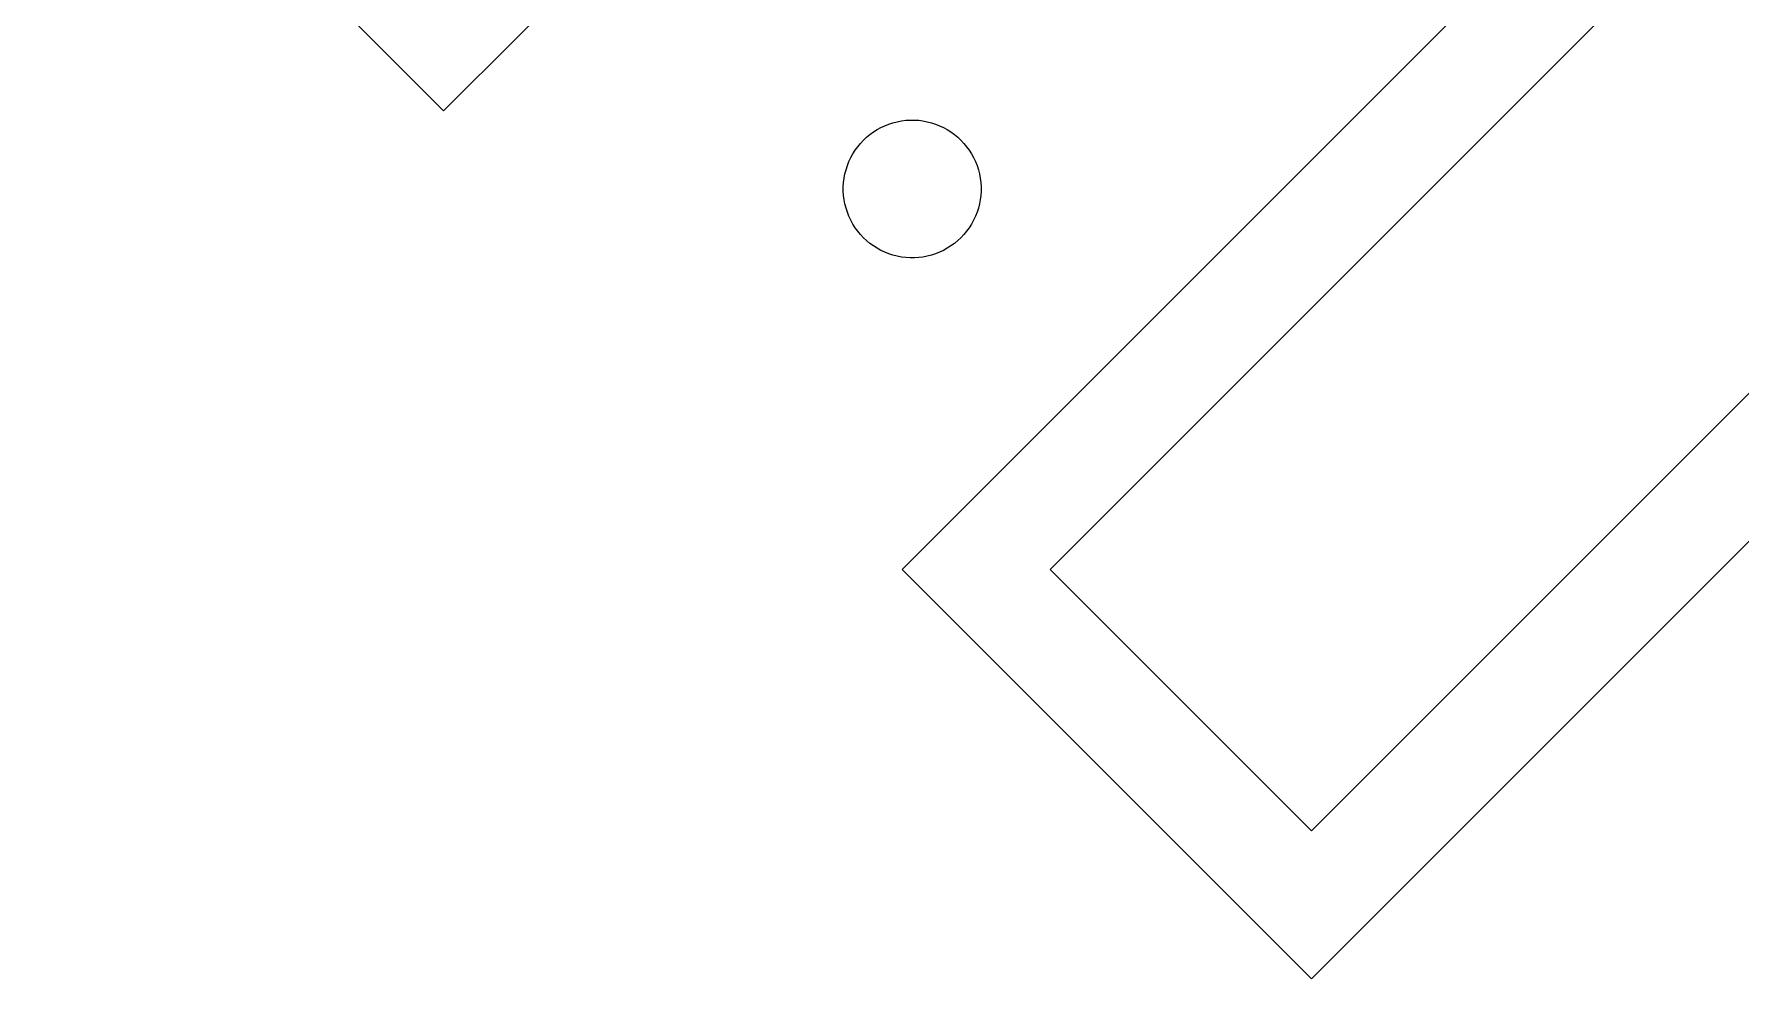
# Model space of a CAD drawing. Extents: x -16500 to 16500, y -16500 to 16500.
# Drawn here: x 607 to 3703, y 2181 to 3895 of the extents above; entities that cross this region are included whole.
import ezdxf

# ---------------------------------------------------------------- set-up
doc = ezdxf.new("R2010")
doc.units = 0
doc.header["$MEASUREMENT"] = 0
doc.layers.add('Top', color=1, linetype='Continuous')
doc.layers.add('Via', color=100, linetype='Continuous')

msp = doc.modelspace()

# ---------------------------------------------------------------- linework, layer by layer
at = {"layer": 'Top'}
for points in [[(2181.424, 2923.887), (7019.069, 7761.531), (6660.703, 8626.703), (7236.531, 10016.875), (8626.703, 10592.703), (10016.875, 10016.875), (10592.703, 8626.703), (10016.875, 7236.531), (8626.703, 6660.703), (7761.531, 7019.069), (2923.887, 2181.424)], [(2450.125, 2923.887), (2923.887, 2450.125), (6962.174, 6488.412), (6962.174, 6488.412), (7473.412, 6999.65), (6999.65, 7473.412), (6488.412, 6962.174), (6488.412, 6962.174)]]:
    msp.add_lwpolyline(points, close=True, dxfattribs=at)
msp.add_lwpolyline([(1585.964, 3991.524), (1483.872, 3889.432), (1483.872, 3889.432), (1349.875, 3755.436), (607.413, 4497.898)], dxfattribs=at)
at = {"layer": 'Via'}
msp.add_lwpolyline([(2195.883, 3489.084), (2188.046, 3489.578), (2180.255, 3490.562), (2172.541, 3492.033), (2164.935, 3493.986), (2157.467, 3496.413), (2150.166, 3499.303), (2143.06, 3502.647), (2136.179, 3506.43), (2129.549, 3510.638), (2123.196, 3515.253), (2117.145, 3520.259), (2111.421, 3525.634), (2106.045, 3531.359), (2101.04, 3537.409), (2096.424, 3543.762), (2092.216, 3550.393), (2088.433, 3557.274), (2085.09, 3564.379), (2082.199, 3571.681), (2079.773, 3579.149), (2077.82, 3586.755), (2076.348, 3594.468), (2075.364, 3602.259), (2074.871, 3610.096), (2074.871, 3617.949), (2075.364, 3625.786), (2076.348, 3633.577), (2077.82, 3641.291), (2079.773, 3648.897), (2082.199, 3656.365), (2085.09, 3663.666), (2088.433, 3670.772), (2092.216, 3677.653), (2096.424, 3684.283), (2101.04, 3690.636), (2106.045, 3696.687), (2111.421, 3702.411), (2117.145, 3707.787), (2123.196, 3712.792), (2129.549, 3717.408), (2136.179, 3721.616), (2143.06, 3725.399), (2150.166, 3728.742), (2157.467, 3731.633), (2164.935, 3734.059), (2172.541, 3736.012), (2180.255, 3737.484), (2188.046, 3738.468), (2195.883, 3738.961), (2203.736, 3738.961), (2211.573, 3738.468), (2219.364, 3737.484), (2227.077, 3736.012), (2234.683, 3734.059), (2242.151, 3731.633), (2249.453, 3728.742), (2256.558, 3725.399), (2263.439, 3721.616), (2270.07, 3717.408), (2276.423, 3712.792), (2282.473, 3707.787), (2288.198, 3702.411), (2293.573, 3696.687), (2298.579, 3690.636), (2303.194, 3684.283), (2307.402, 3677.653), (2311.185, 3670.772), (2314.529, 3663.666), (2317.419, 3656.365), (2319.846, 3648.897), (2321.799, 3641.291), (2323.27, 3633.577), (2324.254, 3625.786), (2324.748, 3617.949), (2324.748, 3610.096), (2324.254, 3602.259), (2323.27, 3594.468), (2321.799, 3586.755), (2319.846, 3579.149), (2317.419, 3571.681), (2314.529, 3564.379), (2311.185, 3557.274), (2307.402, 3550.393), (2303.194, 3543.762), (2298.579, 3537.409), (2293.573, 3531.359), (2288.198, 3525.634), (2282.473, 3520.259), (2276.423, 3515.253), (2270.07, 3510.638), (2263.439, 3506.43), (2256.558, 3502.647), (2249.453, 3499.303), (2242.151, 3496.413), (2234.683, 3493.986), (2227.077, 3492.033), (2219.364, 3490.562), (2211.573, 3489.578), (2203.736, 3489.084)], close=True, dxfattribs=at)

doc.saveas('drawing.dxf')
